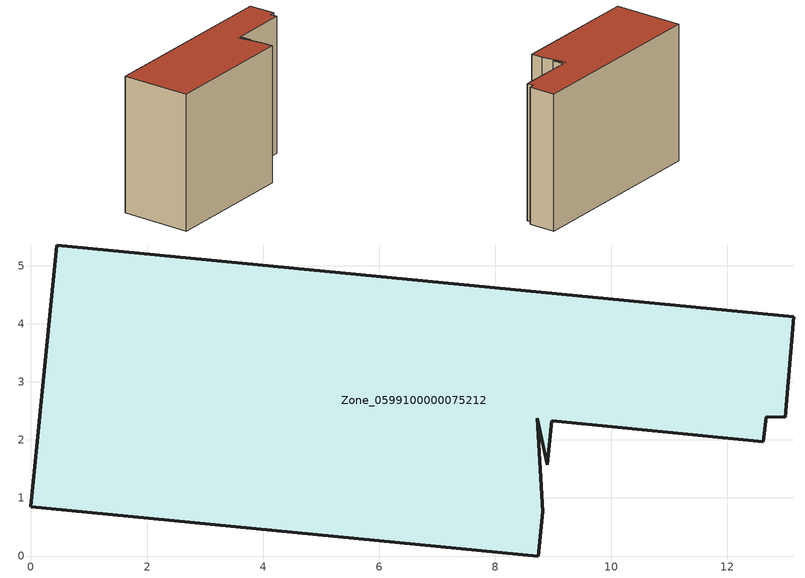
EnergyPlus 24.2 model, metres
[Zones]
Zone_0599100000075212
 floor ground (C_G): 0.44,5.36 13.14,4.12 13,2.39 12.67,2.4 12.62,1.97 8.97,2.33 8.9,1.57 8.72,2.37 8.82,0.76 8.74,0 0,0.85 z0
 wall outside (C_F): 13.14,4.12 0.44,5.36 0,0.85 8.74,0 8.82,0.76 8.72,2.37 8.9,1.57 8.97,2.33 12.62,1.97 12.67,2.4 13,2.39 13.14,4.12 z0:9
 roof outside (C_R): 12.62,1.97 12.67,2.4 13,2.39 13.14,4.12 0.44,5.36 0,0.85 8.74,0 8.82,0.76 8.72,2.37 8.9,1.57 8.97,2.33 z9
[BUILDING]
Pand.0599100000075212: North Axis=0; Terrain=City; Loads Convergence Tolerance Value=0.04; Temperature Convergence Tolerance Value=0.4; Solar Distribution=FullExterior; Maximum Number of Warmup Days=25; Minimum Number of Warmup Days=1
[Site:Location]
Rotterdam.The.Hague.AP_ZH_NLD Design_Conditions: Latitude=51.96; Longitude=4.45; Time Zone=1; Elevation=-4.5
[SITE:GROUNDTEMPERATURE:BUILDINGSURFACE]
18, 18, 18, 18, 18, 18, 18, 18, 18, 18, 18, 18
[MATERIAL] Thermal Absorptance=0.9; Solar Absorptance=0.7; Visible Absorptance=0.7
Name | Roughness | Thickness | Conductivity | Density | Specific Heat
G.TI.1946 | MediumSmooth | 0.15 | 1 | 540 | 1210
F.TI.1946 | Rough | 0.3 | 0.857143 | 1920 | 840
R.TI.1946 | MediumRough | 0.2 | 0.1 | 1500 | 1000
[CONSTRUCTION]
C_G: G.TI.1946
C_F: F.TI.1946
C_R: R.TI.1946
[ZONE]
Zone_0599100000075212: Type=1; Multiplier=1; Ceiling Height=Autocalculate; Volume=Autocalculate; Floor Area=autocalculate; Part of Total Floor Area=Yes
[ZONEINFILTRATION:DESIGNFLOWRATE]
Infil_Zone_0599100000075212: Zone or ZoneList or Space or SpaceList=Zone_0599100000075212; Schedule=AlwaysOn; Design Flow Rate Calculation Method=Flow/Area; Flow Rate per Floor Area=0.003; Constant Term Coefficient=1; Temperature Term Coefficient=0; Velocity Term Coefficient=0; Velocity Squared Term Coefficient=0
[HVACTEMPLATE:ZONE:IDEALLOADSAIRSYSTEM]
Zone_0599100000075212: Maximum Heating Supply Air Temperature=50; Minimum Cooling Supply Air Temperature=13; Maximum Heating Supply Air Humidity Ratio=0.0156; Minimum Cooling Supply Air Humidity Ratio=0.0077; Heating Limit=NoLimit; Cooling Limit=NoLimit; Dehumidification Control Type=ConstantSensibleHeatRatio; Cooling Sensible Heat Ratio=0.7; Dehumidification Setpoint=60; Humidification Control Type=None; Humidification Setpoint=30; Outdoor Air Method=None; Outdoor Air Flow Rate per Person=0.00944; Outdoor Air Flow Rate per Zone Floor Area=0; Outdoor Air Flow Rate per Zone=0; Demand Controlled Ventilation Type=None; Outdoor Air Economizer Type=NoEconomizer; Heat Recovery Type=None; Sensible Heat Recovery Effectiveness=0.7; Latent Heat Recovery Effectiveness=0.65
[ZONECONTROL:THERMOSTAT]
ThermostatControl_Zone_0599100000075212: Zone or ZoneList=Zone_0599100000075212; Control Type Schedule=DualSetpointControlType; Control 1=Thermostat_Zone_0599100000075212; Temperature Difference Between Cutout And Setpoint=0
[THERMOSTATSETPOINT:DUALSETPOINT]
Thermostat_Zone_0599100000075212: Heating Setpoint Temperature Schedule=HeatingSetpoint_Zone_0599100000075212; Cooling Setpoint Temperature Schedule=CoolingSetpoint_Zone_0599100000075212
[SCHEDULE:COMPACT]
HeatingSetpoint_Zone_0599100000075212: Through: 12/31, For: AllDays, Until: 24:00, 21
CoolingSetpoint_Zone_0599100000075212: Through: 12/31, For: AllDays, Until: 24:00, 24
DualSetpointControlType: Through: 12/31, For: AllDays, Until: 24:00, 4
AlwaysOn: Through: 12/31, For: AllDays, Until: 24:00, 1
